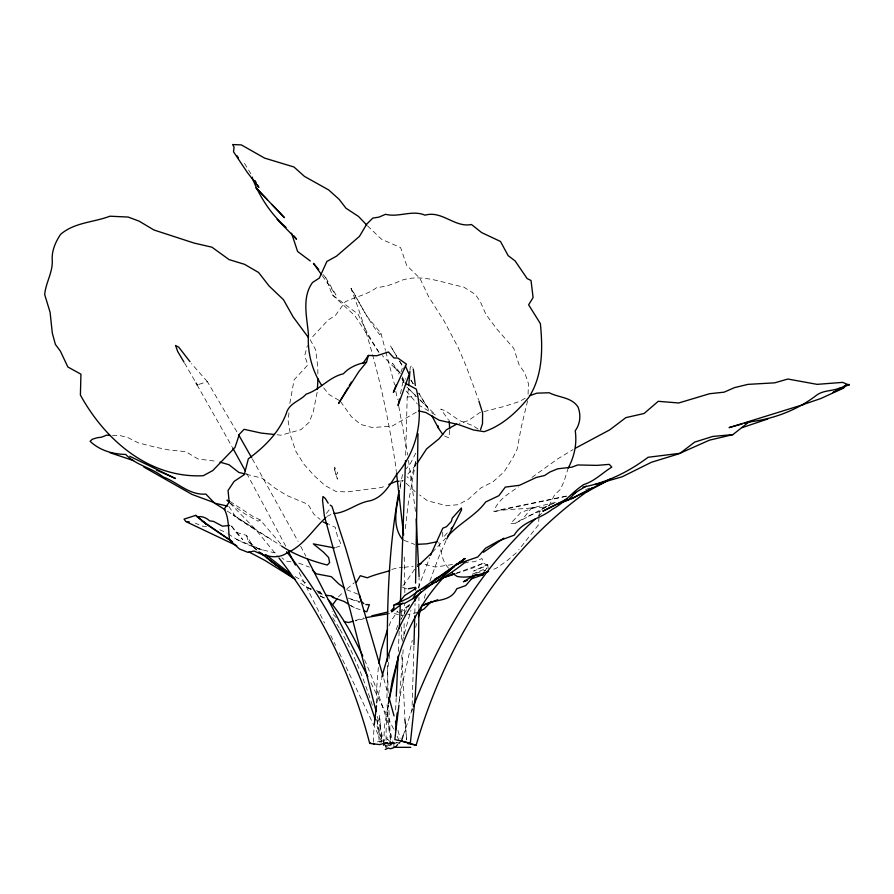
<?xml version="1.0" encoding="UTF-8"?>
<svg xmlns="http://www.w3.org/2000/svg" width="894" height="894" viewBox="0 0 894 894"><rect width="100%" height="100%" fill="white"/><g stroke="black" fill="none" stroke-linecap="round" stroke-linejoin="round"><path stroke-width="0.67" stroke-dasharray="4.47 3.35" d="M418.861 608.557L418.951 597.505M419.018 587.827L419.096 578.15M386.04 740.277L386.174 728.185L388.208 705.254M403.876 635.869L404.155 623.364M404.379 613.63L404.602 603.897M404.848 592.778L404.222 555.565M408.48 388.309L407.195 397.025L405.597 457.795M383.884 743.797L384.308 727.045L388.164 704.997M414.805 613.206L415.051 603.629M413.944 646.083L411.955 711.278M442.642 532.198L442.865 537.819L447.313 532.902M528.075 394.142L528.421 383.627L524.789 372.921L519.179 365.009L513.782 348.381L496.807 328.992L485.967 314.476L480.313 301.624L475.284 294.383L463.55 286.974C442.731 283.04 421.331 272.938 399.953 280.895C392.645 284.705 384.688 286.628 376.564 287.678C367.188 294.741 355.577 296.73 345.229 301.837L335.641 315.146L327.852 320.276L310.576 339.016M373.379 742.277L373.971 727.213M399.182 631.309L398.288 651.949M396.221 697.678L395.561 711.49M393.829 747.339L394.086 741.897M538.993 517.023L538.49 524.856L518.755 549.799M539.071 515.715L539.406 510.496L549.24 505.401L554.582 494.863L560.437 489.364L564.103 481.195L567.813 469.372M334.468 469.216L334.557 467.037L337.72 473.105L336.546 474.312L335.786 473.999L334.468 469.216L337.429 479.117L335.786 473.999M410 370.172L410.223 367.367L411.788 365.355L412.983 368.16M403.16 649.737L399.093 703.712M378.341 667.505L376.787 686.693L376.62 704.494L381.615 678.535M317.169 392.242L313.213 412.078L309.067 422.404L300.987 429.645L281.018 435.199L277.051 434.775M288.941 412.849L288.147 420.951L290.706 436.205L295.858 451.358L304.072 464.388L314.252 475.709L325.025 485.52L335.842 491.409L346.526 491.946L381.649 487.498L386.387 485.487M289.846 403.395L294.115 379.782L307.827 364.92L304.72 355.633L307.38 345.632M405.34 528.6L408.223 503.702L415.609 462.556M386.934 747.663L385.593 747.261L385.917 745.261M387.124 737.248L386.912 739.036L387.717 739.304M527.594 400.814L521.291 427.075L517.134 449.213L513.022 457.527L504.305 471.585L493.13 481.721L481.05 487.811L468.322 499.254L458.264 504.663L446.598 505.747L427.433 500.741L419.621 494.963M389.572 654.62L387.571 670.332L386.923 698.024M400.065 488.672L400.925 483.464L403.082 480.38M398.825 703.612L402.434 683.452L412.268 640.35M400.467 393.74L402.881 381.939L405.574 378.732M399.964 486.548L403.049 472.177M415.721 461.248L410.771 480.503L407.027 476.658M415.688 627.32L416.716 623.42M402.199 641.4L410.916 610.479M351.051 288.516L366.786 316.074L380.933 333.294L379.782 334.702C369.2 321.672 361.5 306.653 353.387 292.036L351.051 288.516C372.463 344.928 386.253 403.797 395.316 463.383L396.333 471.641M424.225 598.242L426.304 591.582M403.25 735.315L412.38 708.886M418.258 588.174L429.601 557.711M396.221 629.644L397.942 624.85L397.495 625.688M429.858 581.111L438.373 558.001L446.173 540.267M400.914 372.172L402.334 368.373M385.66 746.825L398.456 741.953M487.319 565.5L487.755 564.36L473.641 571.043L487.319 565.5L483.699 563.052L481.933 558.538L474.345 561.767L469.842 561.901M566.271 496.349L493.846 511.603C497.589 499.78 508.932 493.41 518.609 486.85M389.002 625.834L391.013 620.961L397.696 611.183M484.403 571.478L486.906 568.081L472.501 574.171L485.598 570.372M400.847 619.598L403.54 614.726M404.2 613.608L409.497 604.612M409.206 605.048L404.96 609.529L399.473 612.535M415.755 453.157L410.491 463.383L406.178 468.802M326.466 513.402L331.171 507.311M416.034 464.791L405.965 476.267M555.397 502.394L531.584 508.015L522.945 518.766L515.603 523.158L510.541 523.66L520.889 512.463L534.802 507.446C521.202 509.513 507.189 508.708 493.846 511.603M381.85 741.796L378.385 741.461L376.843 742.299L381.85 741.796L377.044 725.917M400.858 741.048L398.69 743.439L400.266 742.735L396.645 735.293M432.361 552.235L445.804 538.21M414.648 569.254L404.367 584.218L401.931 586.252M338.401 596.879L343.005 592.409M516.251 552.838L506.585 561.141L496.159 568.271L491.108 570.383M346.939 588.867L354.292 582.698M538.076 516.263L542.211 513.044M531.941 477.407L557.822 458.801L573.088 449.604M409.005 604.947L404.054 608.87L399.897 610.468M387.08 704.584L388.912 729.135L390.779 742.355L388.756 743.283M416.336 412.156L391.941 426.214L372.195 427.511L360.751 424.471L351.42 416.749L340.949 402.099M525.136 398.277L519.727 401.384L504.473 406.368L479.575 412.704L468.355 420.616L459.248 423.376M280.772 543.977L260.266 519.995L258.008 521.191L244.263 513.48L230.216 502.987M515.603 523.158L532.869 514.162L541.842 510.452M528.298 516.263L549.24 505.401M326.913 516.464L331.439 514.274M554.135 503.177L544.044 507.49L549.229 505.814M585.671 489.688L589.459 488.068M388.152 744.031L390.89 743.026L400.266 742.735M335.563 547.553L341.095 545.642L340.201 542.3L337.574 536.925L335.306 527.292L329.271 524.655M456.186 573.255L483.699 563.052L472.244 568.204L456.588 573.367M198.993 384.342L207.352 381.626L237.949 433.646M465.316 563.008L468.713 561.935M355.6 620.425L363.433 617.966M364.517 659.783C376.486 686.76 386.052 714.775 393.304 743.383L385.348 745.596M391.773 569.467L397.092 567.902L402.646 567.455M364.551 618.559L355.32 620.894M417.666 612.446L407.854 614.48M500.897 509.625L567.902 495.745M452.532 564.539L435.222 567.031L424.035 564.17M401.026 615.463L406.491 614.681M387.113 613.91L389.628 613.563M404.032 567.344L413.162 566.226M398.422 481.218L403.507 480.693M407.195 397.025L417.286 396.221M531.584 508.015L546.133 507.032M112.488 435.702L119.55 435.434L127.998 437.68L138.481 442.921L155.511 447.235L169.357 450.017L185.717 451.638L198.043 458.991L217.343 461.405M393.304 743.383L387.795 743.003L394.69 742.411L390.097 744.937L388.834 744.713M206.525 526.6L201.765 526.041L195.406 523.202M291.053 561.879L285.946 561.063L281.867 557.822M228.071 533.718C242.05 543.82 258.947 549.609 275.754 552.961L277.799 554.582M246.308 474.245L262.344 478.245L274.335 487.688L286.706 495.444L308.072 504.372L313.917 514.24L320.13 519.414M231.647 526.32L235.971 532.299L246.554 535.383L253.762 547.687L256.88 550.179M394.433 613.53L398.389 614.692M360.036 601.796L348.045 598.075L359.556 602.522M311.302 588.878L306.195 587.146L298.44 581.614M316.409 590.61L322.79 592.778M348.962 604.702L354.259 607.618L364.16 611.127M318.052 592.89L323.472 594.879L317.75 591.068M298.708 563.108L309.413 567.12M346.559 589.671L358.215 594.253M404.077 540.356L414.76 544.457M262.434 550.034L235.871 539.16M402.412 587.134L407.094 589.034M311.246 589.202L306.195 587.146L310.933 589.437M317.571 591.772L324.198 594.465M219.756 529.762L226.953 532.947M444.609 435.981L448.799 437.87L449.76 430.148M260.266 519.995L252.913 516.419L229.948 501.411M320.141 595.974L326.288 598.969M320.387 596.019L328.199 599.852M396.947 611.429L398.601 612.368M339.038 400.333L329.115 394.578L322.622 386.577M305.703 582.854L294.417 576.127M418.09 404.725L435.691 415.107L419.722 399.562M227.288 511.1L280.47 545.418M350.884 605.584L354.259 607.618M254.075 528.589L233.11 514.732L236.418 517.805L271.731 540.155M336.312 617.788L332.423 613.686L332.177 611.34M478.156 429.142L472.993 425.678L459.438 420.571L445.849 411.05L440.787 409.083L448.419 419.878M246.554 535.383L248.219 541.563L261.529 551.229M415.151 491.666L404.457 481.631M257.025 550.179L248.219 541.563M323.08 274.559L325.707 277.609L332.3 294.864L358.036 314.085L367.926 334.077L378.609 351.89L381.325 354.639M332.3 294.864L354.929 315.75L378.609 351.89M415.732 395.673L406.748 386.923L415.587 395.684M400.333 373.513L382.23 355.555M207.352 381.626L191.517 363.668M420.504 400.557L427.388 407.362L429.88 412.045M229.914 503.087L255.885 529.773L277.252 555.867M390.779 742.355L387.348 738.925L379.268 742.221L377.112 716.686M367.501 225.847L381.57 239.268L400.613 247.604L406.681 265.406L419.889 278.269L428.55 296.54L444.262 321.315L458.398 347.989L466.221 366.35L478.513 399.752M235.971 532.299L242.822 539.708L230.92 525.326M406.122 391.024L417.23 403.742M399.73 372.452L392.522 363.322L398.925 373.949M322.298 275.777L335.954 294.953L325.707 277.609M448.531 568.148C441.591 560.862 441.502 551.117 438.842 542.423M228.83 506.44L236.418 517.805M332.68 617.72L339.374 628.18M244.498 163.39L252.901 177.057M410.894 380.062L413.766 384.811M418.783 393.125L427.388 407.362L418.861 393.159M401.764 378.665L406.032 385.75M396.813 356.449L390.421 345.799L396.724 356.415M399.663 361.187L403.216 367.11M411.039 380.129L413.173 383.682M399.529 361.131L404.434 369.39M184.566 363.065L196.077 382.978M197.049 384.867L231.982 446.631M252.343 458.901L298.093 541.395M246.666 473.317L286.013 546.692M310.207 339.731L315.671 349.789L317.817 367.199L317.895 374.899M339.988 629.331C353.868 653.715 364.227 679.921 372.764 706.595M300.675 546.301L305.849 556.102M299.155 572.484L324.556 623.029M370.943 682.871L393.595 729.023M330.691 635.422L335.596 645.334M339.273 652.765L381.805 742.076M402.412 376.966L404.58 381.95M402.434 378.296L403.909 383.392M376.542 719.491L382.386 741.484M383.772 678.736L387.806 693.342M397.986 730.465L400.143 738.399M380.933 333.294L385.482 350.426M385.828 351.744L394.567 384.688M377.491 716.843L384.252 744.054M395.874 391.449L397.45 399.551M398.769 406.312L407.753 455.012M381.704 741.227L381.85 742.02M408.502 460.444L415.788 513.435M406.636 739.338L404.837 719.167L406.658 739.941M381.481 738.075L379.358 715.032L380.643 726.654M487.755 564.36L488.213 569.612M390.913 745.987L388.633 705.254M405.105 722.006L401.741 654.296M388.152 692.939L387.471 665.505M401.261 610.691L401.283 618.871M401.305 627.04L401.339 642.026"/><path stroke-width="1.34" d="M418.85 609.943L418.66 636.193L415.185 697.096L410.346 743.249L407.53 743.517M417.979 433.612L415.576 583.089M414.738 615.932L413.978 644.697M415.129 600.891L415.229 596.79M415.408 589.962L415.475 587.224M405.518 460.566L400.445 601.26M399.294 628.571L400.322 603.986M396.288 696.292L398.098 656.107M395.439 730.398L397.148 713.021M409.91 371.401L408.748 385.549M317.392 389.482L317.929 378.743M457.382 564.606L464.969 558.515L408.737 597.885L393.986 605.014L393.505 609.999L391.762 611.731L391.147 610.546L393.807 607.931M374.217 725.068L376.497 705.757M398.936 705.098L394.824 739.561L410.346 743.249M379.011 663.449L381.246 649.949L387.493 629.477M398.981 495.175C395.763 509.826 392.354 527.404 402.892 539.898M388.331 703.913L392.343 680.278L398.053 658.051C407.195 627.789 422.851 599.74 444.385 576.563M396.21 384.833L393.382 392.432L406.412 364.137L397.718 357.991L393.975 357.991L388.443 351.99L376.687 355.767L368.384 355.443L366.518 362.182L358.751 371.725L338.524 403.54L347.8 388.03M389.225 699.6L397.64 660.375M399.406 398.981L398.065 405.53L409.161 374.463L405.306 365.791M399.115 490.471C388.734 546.748 386.811 604.255 387.426 661.37M381.894 677.171C389.728 646.653 401.674 616.67 421.085 591.616M407.832 743.484L416.135 745.194C445.726 643.624 504.395 548.178 592.688 487.688L591.75 488.236M418.426 616.905L422.158 604.903M568.171 468.232C574.328 456.454 577.122 444.128 575.244 430.763C580.284 423.857 581.089 415.095 578.083 407.128C571.691 397.048 558.784 397.718 549.218 392.757L536.892 393.159L529.46 395.796M480.547 429.623L482.503 423.633L482.604 412.95L478.916 401.071M403.25 735.315L401.417 741.048M430.584 555.219L442.776 528.209L446.497 526.7L451.358 521.493L452.286 518.062L461.36 508.015L461.561 509.882L446.732 539.004M413.341 706.528C440.373 636.673 479.564 570.115 535.115 519.146M471.239 578.954L482.972 574.73L483.933 572.562M393.986 605.014L405.127 603.126L412.927 598.645L416.682 591.403C434.417 583.883 450.934 573.847 465.852 561.655M386.018 742.959L379.525 744.59L369.691 743.395C352.202 676.244 321.751 612.692 278.962 557.957M349.23 385.638L351.376 382.062M356.27 582.318L360.293 575.725L367.311 577.781C374.631 574.674 382.397 572.92 389.739 570.685M363.009 363.266L368.384 355.443M333.138 604.154L336.893 598.958M416.883 463.707L426.617 448.877L439.11 438.708L446.374 429.791L456.644 424.169M474.189 575.747L465.74 585.559L456.756 588.777C450.341 603.048 433.624 598.499 422.616 605.584L437.736 599.74M398.176 603.439L404.669 595.527L416.079 588.274L414.391 587.559L408.312 588.788M802.644 404.725L820.737 398.556L843.411 388.197L845.992 385.113L849.155 384.487L849.3 385.102L842.595 382.386L817.094 384.353L787.905 379.034L774.696 382.833L747.932 384.375L734.399 387.661L724.185 392.153L709.523 393.74L678.725 402.982L658.263 401.305L644.071 413.497L625.856 417.632L609.764 429.846L575.434 448.196M397.685 744.557L395.718 746.725L393.081 747.943L390.432 748.736L388.298 748.088L385.258 749.451M450.989 528.812L452.364 527.315M431.511 601.383L424.058 608.937L419.8 611.272M435.814 582.251L446.218 573.892L455.895 564.494L477.731 557.007L485.576 548.201L498.439 540.993L514.218 535.16C522.688 520.867 540.032 519.258 552.168 509.368C564.27 502.998 572.428 491.935 583.704 484.593C594.7 481.128 602.321 472.926 611.787 467.115L609.272 464.366L596.969 465.372L577.692 464.958L571.791 467.193L557.677 468.814L549.866 472.043L544.591 475.519L536.21 477.474L519.537 485.286L505.311 487.107L498.874 495.689L485.71 501.947C475.619 515.827 459.058 523.281 447.793 536.255M575.647 492.516L568.159 500.014L557.867 504.104M325.964 517.414C312.855 529.438 303.904 545.496 286.996 552.973C276.648 560.035 264.456 555.867 254.198 551.006L248.04 552.391L239.525 549.017L229.624 540.199C228.104 529.918 229.389 518.878 224.282 508.965L229.188 502.294L228.048 490.482L234.116 481.397L244.263 474.636L248.364 458.778C264.97 446.754 280.694 430.874 287.119 411.017C290.975 402.557 300.373 400.68 306.206 394.12C319.974 389.84 328.97 377.033 343.352 373.815C349.42 367.132 357.812 363.802 366.518 362.182M417.543 566.383L431.411 553.252M594.879 484.593L622.123 476.815L651.38 462.287L678.412 453.962L709.378 440.194L732.901 434.607L748.926 421.968C773.265 419.152 797.37 410.134 816.77 395.059C823.877 389.94 832.582 391.36 840.159 387.806L843.411 388.197M391.762 611.731L402.713 603.126M412.927 598.645L433.534 582.754M443.29 575.233L454.13 566.874M457.382 564.371L464.969 558.515L431.869 582.72M483.408 552.302L503.814 538.166M473.865 575.412L463.416 581.759L467.327 580.351M572.328 494.505L586.173 486.124M588.844 489.912L590.789 488.794M835.443 391.125L833.096 392.466L849.155 384.487M837.79 389.795L845.992 385.113M590.845 488.716L572.607 498.383L565.891 500.752M373.513 744.121L374.508 744.199M586.755 491.935L610.904 478.893L571.266 498.64M567.388 498.673L542.792 511.189L559.13 503.199M580.619 494.348L582.888 493.22M369.691 743.395L370.675 742.914M440.139 576.608L434.931 578.966M442.485 575.479L443.39 575.066M388.756 484.492L395.874 481.475L398.422 481.218M488.571 571.434C478.625 575.066 467.707 578.574 457.057 576.429L451.504 572.562M231.468 541.194L206.771 524.487L195.764 515.346L184.052 519.135L185.907 521.582L236.776 545.731M560.907 502.517L564.65 501.188M443.368 577.613L454.901 573.691M417.9 564.617L421.465 563.41M741.975 427.69L767.901 418.951M443.547 577.658L453.984 574.227M803.672 404.49L729.057 427.634L742.266 423.912M353.164 621.162L348.694 622.503L344.212 621.643M744.914 423.175L751.519 421.309M582.989 487.107C606.925 482.604 628.65 471.808 648.116 457.27L680.088 453.303L694.638 442.117L712.764 436.44L732.901 434.607M371.759 615.832L387.795 611.999M387.113 613.91L366.059 617.631M437.043 541.753L426.784 543.831L417.431 544.312M197.797 384.722L197.049 384.867L196.077 382.978M333.808 513.525C346.984 512.754 357.052 502.663 370.094 500.785C383.168 497.343 389.851 484.816 396.746 474.323C417.017 450.967 423.879 418.962 416.325 389.147L405.328 383.258M195.764 515.346L197.373 516.866C201.843 515.872 206.346 517.715 209.576 520.822L213.532 521.414L222.494 526.186L229.713 525.448M482.972 574.73L475.016 574.708M393.461 747.339L410.748 747.339M365.847 604.534L369.367 604.69L366.819 611.742L364.16 611.127M187.047 521.683L189.327 521.884M110.118 435.479L106.554 435.154L101.603 437.177L97.055 437.758L92.16 439.334L90.115 441.312C99.882 450.531 112.532 454.107 125.73 454.454C135.955 465.372 151.622 467.607 162.987 476.826C177.627 482.224 189.081 495.377 205.899 494.091L214.482 503.11L224.953 509.647M274.402 434.495L261.193 433.076L244.096 429.31L239.436 434.182L234.966 447.514L212.794 470.568L203.262 475.709C149.332 478.491 105.079 440.083 80.404 395.059L80.929 374.184L67.855 366.987L60.39 351.152L55.406 344.436L52.31 333.104L50.086 312.241L44.7 294.629C45.616 282.66 53.204 271.966 52.198 259.707C51.751 250.488 55.573 241.849 60.602 234.34C74.683 222.237 93.457 222.505 109.917 216.214L128.177 217.052L139.106 221.142L153.913 229.982L194.132 243.079L211.945 247.191L229.054 259.595L244.565 264.333L258.612 272.514L269.116 286.024L283.499 299.725L293.098 316.856L308.464 337.619M384.532 743.92L383.884 743.797L387.795 743.003L385.415 742.847L383.738 745.484M325.751 595.315L331.562 595.862L333.708 597.538L332.087 596.846L332.981 597.449L344.145 601.494L348.638 604.221M214.482 503.11L227.534 506.138M418.47 410.815L425.924 412.559L439.189 420.225L458.566 424.594L473.429 429.969L484.146 431.69C502.417 425.555 517.28 411.732 529.147 396.925C542.926 374.932 542.837 348.559 540.378 323.606L528.622 304.809L533.092 297.568L531.025 280.481L527.169 278.604L515.089 260.903L508.15 255.639L500.472 241.458L481.698 232.619L471.473 224.506C454.677 227.903 442.161 210.246 425.03 215.163C412 209.632 398.69 217.734 385.571 214.292L379.09 217.097L372.776 218.125L366.775 224.07L359.455 236.374L336.524 256.142L326.891 261.461L319.37 278.023L312.509 282.515C301.479 297.68 307.145 317.649 308.464 334.781C307.279 352.638 312.162 370.641 321.806 385.571M334.457 547.933L313.302 543.876L323.449 552.123L328.612 557.521L329.64 562.561L327.271 565.042C311.391 560.873 295.411 555.219 281.565 546.078M245.068 473.943L238.854 472.434L228.987 464.724L219.935 462.142M401.384 741.003L416.135 745.194M109.794 452.655L133.519 460.6M214.348 502.674L192.042 494.438L143.744 466.992M229.222 501.065L226.987 500.182L229.389 502.249M323.237 522.007L328.064 524.119M156.539 470.099L175.503 478.513L129.753 456.264M248.923 551.933L264.859 560.393L295.121 579.245L258.969 551.844M232.541 541.798L202.055 520.789L206.771 524.487L197.373 516.866M344.581 588.196L338.625 583.771L331.305 576.675L316.264 573.836L312.352 570.003M269.396 560.158L294.092 578.496L266.814 557.655M310.296 260.992L297.601 251.493L291.533 233.211M260.288 552.671L263.551 555.163M328.176 503.199L325.338 498.472L322.98 496.505L322.555 500.45L324.343 515.849L350.28 610.546L376.162 711.546M330.199 505.11L331.953 506.295L345.587 547.944L383.034 676.121M289.779 573.322L265.797 554.638M252.153 177.56C259.282 196.345 270.882 214.236 286.114 227.445M363.847 603.685L361.355 601.249L359.455 594.756M277.14 219.421L296.506 239.223L294.182 236.083M366.607 224.908L358.528 216.471L345.956 208.201L339.128 199.328L328.69 189.953L304.441 176.386L293.97 166.999L264.579 158.093L241.346 144.906L232.641 144.549L234.06 147.175L233.513 151.812L247.325 172.441L258.847 187.349L257.528 185.058M267.34 199.697L255.941 187.729L284.437 217.644L272.089 204.681M318.711 269.474L313.47 263.372L321.505 274.648M328.478 599.952C342.961 616.558 353.342 636.271 362.785 656.062M189.975 361.679L178.822 347.274L175.548 345.486L177.694 351.476L183.94 362.014M286.616 551.732C325.181 600.366 354.147 655.95 373.67 714.787L375.167 719.737M431.746 415.554L438.596 428.438L442.843 434.495M236.977 155.701L238.363 157.847M254.879 180.487L256.209 182.767M238.642 434.842L251.65 457.706M232.641 447.849L245.336 470.892M307.145 558.56L367.847 676.68M288.516 551.598L295.4 565.109M388.901 697.331L394.042 715.926M395.483 721.212L396.198 723.861M413.307 369.177L415.33 385.493M438.015 425.767L438.596 428.438M396.5 473.015L403.641 534.947M449.179 420.951L449.682 428.841M416.191 518.933L419.107 576.775"/></g></svg>
